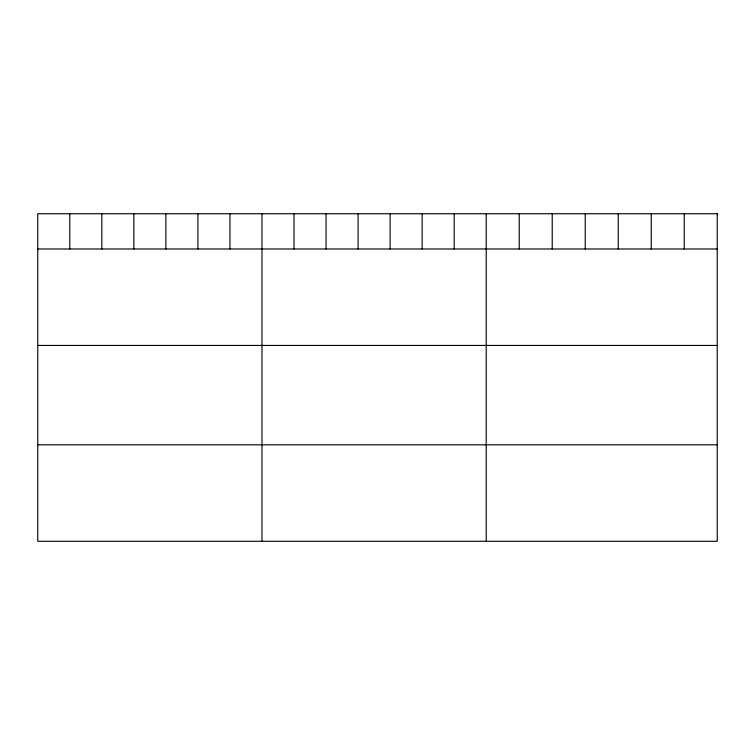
<?xml version="1.0" encoding="UTF-8"?>
<svg xmlns="http://www.w3.org/2000/svg" width="755" height="755" viewBox="0 0 755 755"><rect width="100%" height="100%" fill="white"/><g stroke="black" fill="none" stroke-linecap="round" stroke-linejoin="round"><path stroke-width="1.13" d="M37.75 248.98L717.25 248.98M37.75 345.441L717.25 345.441M37.75 444.818L717.25 444.818M684.247 213.722L684.247 248.98M651.244 213.722L651.244 248.98M618.241 213.722L618.241 248.98M585.229 213.722L585.229 248.98M552.226 213.722L552.226 248.98M519.223 213.722L519.223 248.98M486.22 213.722L486.22 541.278M454.189 213.722L454.189 248.98M422.149 213.722L422.149 248.98M390.118 213.722L390.118 248.98M358.087 213.722L358.087 248.98M326.056 213.722L326.056 248.98M294.016 213.722L294.016 248.98M261.985 213.722L261.985 541.278M229.954 213.722L229.954 248.98M197.914 213.722L197.914 248.98M165.883 213.722L165.883 248.98M133.852 213.722L133.852 248.98M101.821 213.722L101.821 248.98M69.781 213.722L69.781 248.98M717.25 213.722L37.75 213.722L37.75 541.278L717.25 541.278L717.25 213.722"/></g></svg>
